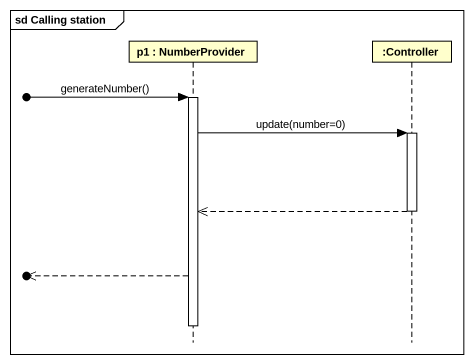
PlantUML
@startuml
mainframe sd Calling station
hide footbox
participant "p1 : NumberProvider" as p1
participant ":Controller" as Controller

[o-> p1 : generateNumber()
activate p1
p1 -> Controller : update(number=0)
activate Controller
Controller -->> p1
deactivate Controller
[o<<-- p1
deactivate p1
@enduml
